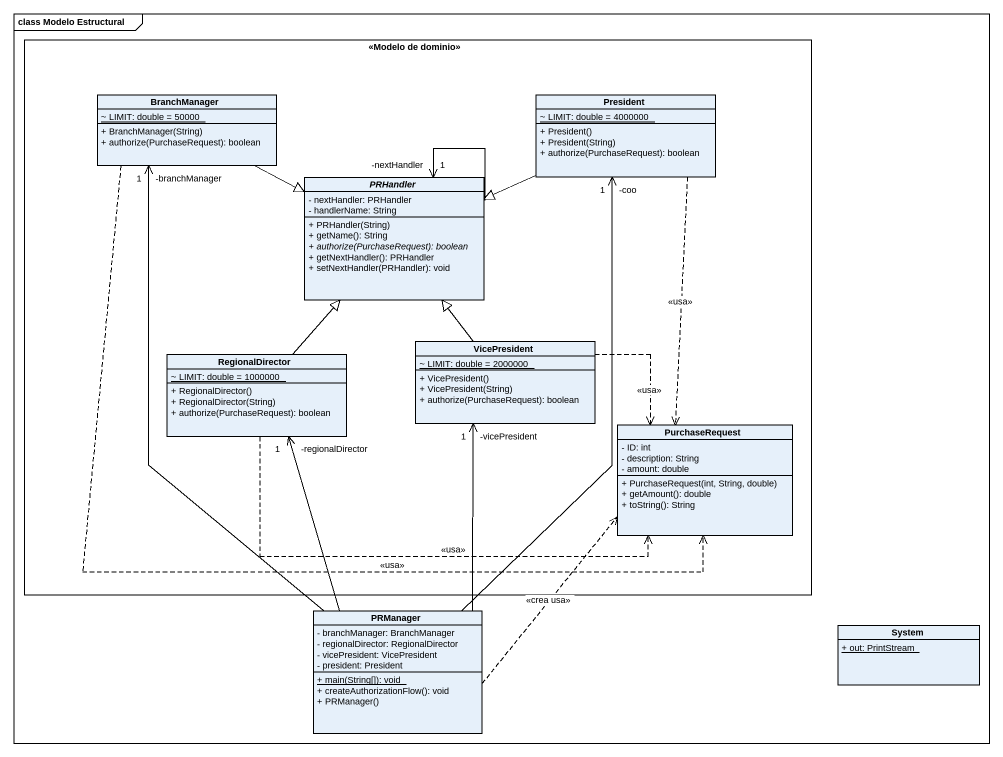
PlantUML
@startuml
mainframe class Modelo Estructural
hide circle
hide empty members
skinparam classAttributeIconSize 0
rectangle "<<Modelo de dominio>>" as Modelo_de_dominio {
  class BranchManager {
    {static} ~ LIMIT: double = 50000
    + BranchManager(String)
    + authorize(PurchaseRequest): boolean
  }
  class President {
    {static} ~ LIMIT: double = 4000000
    + President()
    + President(String)
    + authorize(PurchaseRequest): boolean
  }
  abstract class PRHandler {
    - nextHandler: PRHandler
    - handlerName: String
    + PRHandler(String)
    + getName(): String
    {abstract} + authorize(PurchaseRequest): boolean
    + getNextHandler(): PRHandler
    + setNextHandler(PRHandler): void
  }
  class RegionalDirector {
    {static} ~ LIMIT: double = 1000000
    + RegionalDirector()
    + RegionalDirector(String)
    + authorize(PurchaseRequest): boolean
  }
  class VicePresident {
    {static} ~ LIMIT: double = 2000000
    + VicePresident()
    + VicePresident(String)
    + authorize(PurchaseRequest): boolean
  }
  class PurchaseRequest {
    - ID: int
    - description: String
    - amount: double
    + PurchaseRequest(int, String, double)
    + getAmount(): double
    + toString(): String
  }
}
class PRManager {
  - branchManager: BranchManager
  - regionalDirector: RegionalDirector
  - vicePresident: VicePresident
  - president: President
  {static} + main(String[]): void
  + createAuthorizationFlow(): void
  + PRManager()
}
class System {
  {static} + out: PrintStream
}
BranchManager -right-|> PRHandler
BranchManager ..> PurchaseRequest : <<usa>>
President -left-|> PRHandler
President ..> PurchaseRequest : <<usa>>
PRHandler --> "-nextHandler\n1" PRHandler
RegionalDirector -up-|> PRHandler
RegionalDirector .right.> PurchaseRequest : <<usa>>
VicePresident -up-|> PRHandler
VicePresident .right.> PurchaseRequest : <<usa>>
PRManager -up-> "-branchManager\n1" BranchManager
PRManager -up-> "-coo\n1" President
PRManager -up-> "-regionalDirector\n1" RegionalDirector
PRManager -up-> "-vicePresident\n1" VicePresident
PRManager .up.> PurchaseRequest : <<crea usa>>
@enduml
